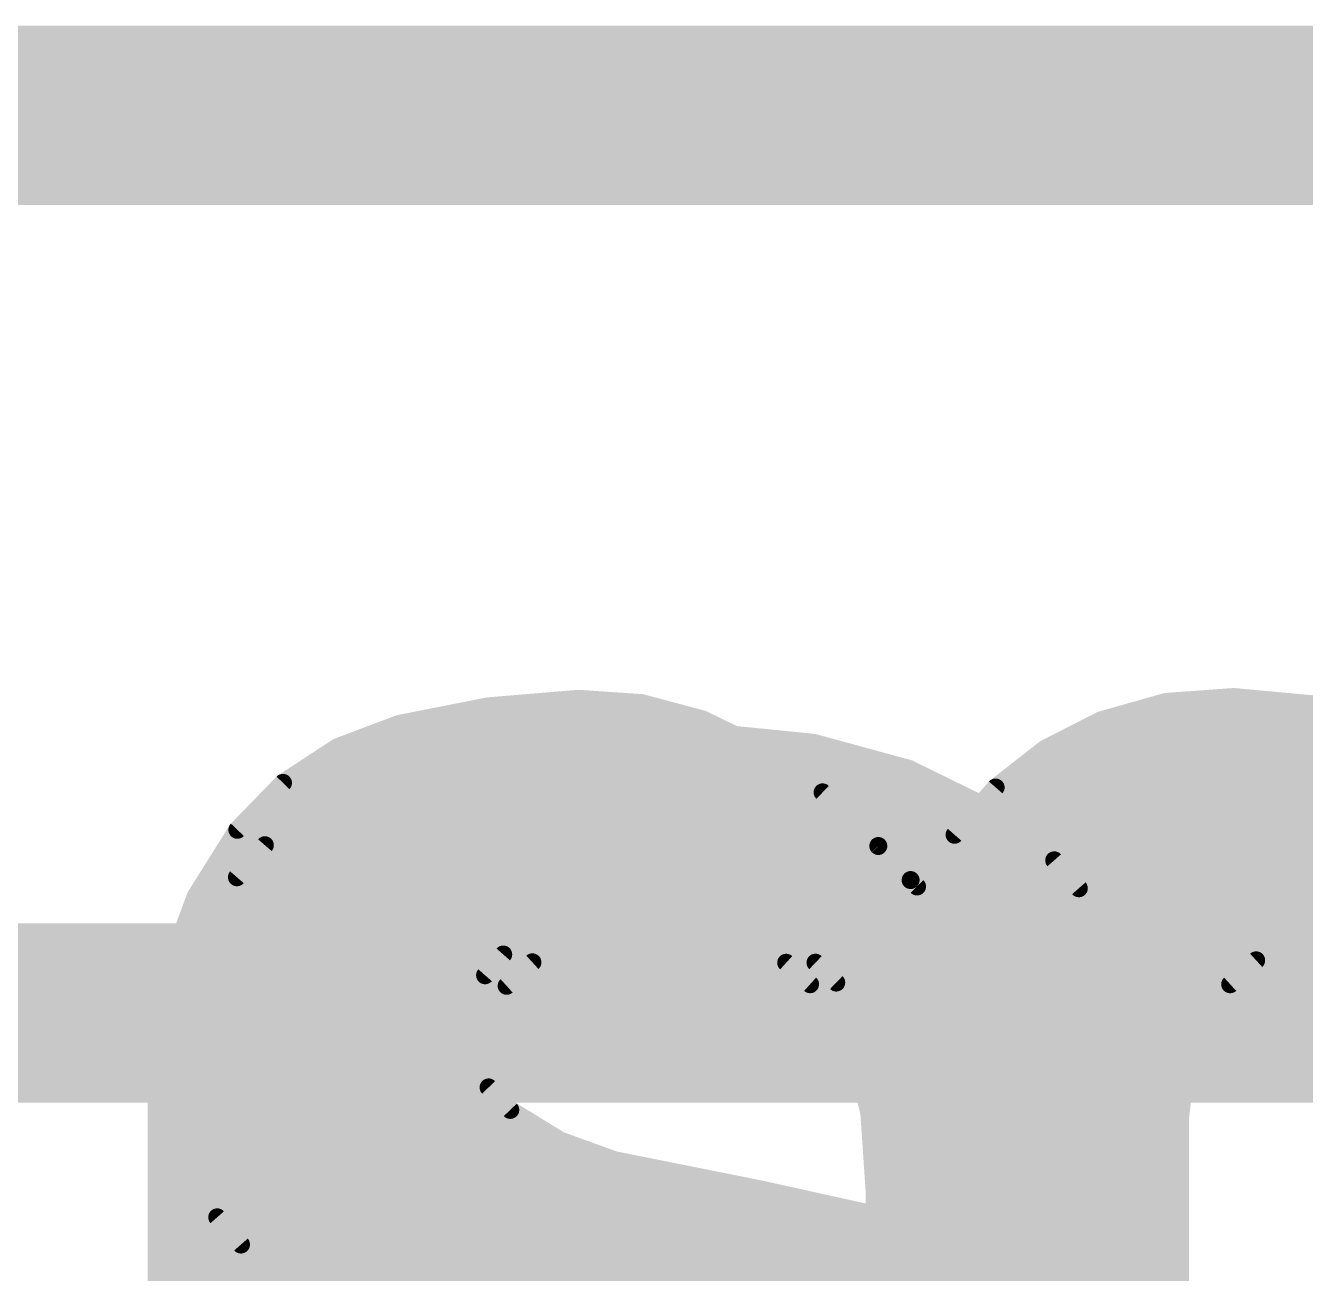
# Model space of a CAD drawing. Extents: x -19.1 to 53.5, y -15.6 to 59.8.
# Drawn here: x 16.718 to 18.529, y 21.221 to 22.987 of the extents above; entities that cross this region are included whole.
import ezdxf

# ---------------------------------------------------------------- set-up
doc = ezdxf.new("R2010")
doc.units = 0
for name, color, linetype in [('16', 132, 'CONTINUOUS'), ('21', 41, 'CONTINUOUS'), ('22', 40, 'CONTINUOUS')]:
    doc.layers.add(name, color=color, linetype=linetype)

msp = doc.modelspace()

# ---------------------------------------------------------------- linework, layer by layer
at = {"layer": '16', "const_width": 0.254}
for points in [[(2.54, 22.86), (20.32, 22.86)], [(6.35, 21.59), (22.86, 21.59)]]:
    msp.add_lwpolyline(points, dxfattribs=at)
at = {"layer": '21', "const_width": 0.0254}
for points in [[(17.3703, 21.9707), (17.2325, 21.9296)], [(17.5133, 21.9862), (17.3703, 21.9707)], [(17.3729, 21.971), (17.8376, 21.971)], [(17.6936, 21.9862), (17.5133, 21.9862)], [(17.8329, 21.9723), (17.6936, 21.9862)], [(17.968, 21.9354), (17.8329, 21.9723)], [(17.286, 21.9456), (17.9306, 21.9456)], [(18.0777, 21.8816), (17.968, 21.9354)], [(17.2325, 21.9296), (17.1044, 21.8643)], [(17.214, 21.9202), (17.999, 21.9202)], [(17.1642, 21.8948), (18.0508, 21.8948)], [(18.1737, 21.8059), (18.0777, 21.8816)], [(17.1044, 21.8643), (17.0569, 21.8274)], [(17.1144, 21.8694), (18.0932, 21.8694)], [(17.0783, 21.844), (18.1254, 21.844)], [(17.0569, 21.8274), (17.0174, 21.7819)], [(17.6327, 21.8415), (17.2136, 21.7322)], [(17.2491, 21.717), (17.6276, 21.8313)], [(17.6276, 21.8313), (18.0492, 21.6967)], [(18.0873, 21.7094), (17.6327, 21.8415)], [(17.0492, 21.8186), (17.5855, 21.8186)], [(17.5449, 21.8186), (17.7115, 21.8186)], [(17.6674, 21.8186), (18.1576, 21.8186)], [(17.0272, 21.7932), (17.5014, 21.7932)], [(17.4475, 21.7932), (17.7989, 21.7932)], [(17.7469, 21.7932), (18.1849, 21.7932)], [(18.2086, 21.7664), (18.1737, 21.8059)], [(17.0174, 21.7819), (16.9875, 21.7297)], [(17.0093, 21.7678), (17.4173, 21.7678)], [(17.3501, 21.7678), (17.8863, 21.7678)], [(17.8265, 21.7678), (18.2073, 21.7678)], [(18.2372, 21.7221), (18.2086, 21.7664)], [(16.9948, 21.7424), (17.3332, 21.7424)], [(17.2527, 21.7424), (17.9737, 21.7424)], [(17.9061, 21.7424), (18.2241, 21.7424)], [(16.9875, 21.7297), (16.9517, 21.6214)], [(16.9833, 21.717), (17.2491, 21.717)], [(17.2136, 21.7322), (17.2669, 21.4274)], [(17.2163, 21.717), (17.5052, 21.717)], [(17.2974, 21.4427), (17.2491, 21.717)], [(17.4716, 21.7106), (17.5184, 21.7195)], [(17.5184, 21.7195), (17.6047, 21.724)], [(17.6047, 21.724), (17.6911, 21.7195)], [(17.6911, 21.7195), (17.7427, 21.7092)], [(17.7036, 21.717), (18.0611, 21.717)], [(17.9856, 21.717), (18.2395, 21.717)], [(18.2728, 21.6433), (18.2372, 21.7221)], [(17.4269, 21.6941), (17.4716, 21.7106)], [(17.7427, 21.7092), (17.7916, 21.6895)], [(18.2931, 21.5798), (18.0873, 21.7094)], [(16.9749, 21.6916), (17.2536, 21.6916)], [(17.2207, 21.6916), (17.4231, 21.6916)], [(17.3942, 21.6728), (17.4269, 21.6941)], [(17.7864, 21.6916), (18.1156, 21.6916)], [(17.7916, 21.6895), (17.8359, 21.6611)], [(18.0492, 21.6967), (18.2448, 21.5519)], [(18.0561, 21.6916), (18.251, 21.6916)], [(16.9665, 21.6662), (17.258, 21.6662)], [(17.2251, 21.6662), (17.3884, 21.6662)], [(17.3685, 21.6433), (17.3942, 21.6728)], [(17.8279, 21.6662), (18.1559, 21.6662)], [(17.8359, 21.6611), (17.8653, 21.633)], [(18.0904, 21.6662), (18.2625, 21.6662)], [(17.3514, 21.6057), (17.3685, 21.6433)], [(18.2931, 21.5875), (18.2728, 21.6433)], [(16.9581, 21.6408), (17.2625, 21.6408)], [(17.2296, 21.6408), (17.3674, 21.6408)], [(17.8571, 21.6408), (18.1962, 21.6408)], [(17.8653, 21.633), (17.8885, 21.5995)], [(18.1247, 21.6408), (18.2737, 21.6408)], [(16.9517, 21.6214), (16.9388, 21.508)], [(16.951, 21.6154), (17.267, 21.6154)], [(17.234, 21.6154), (17.3558, 21.6154)], [(17.8774, 21.6154), (18.2366, 21.6154)], [(18.159, 21.6154), (18.2829, 21.6154)], [(16.9481, 21.59), (17.2715, 21.59)], [(17.2385, 21.59), (17.3494, 21.59)], [(17.3462, 21.5647), (17.3514, 21.6057)], [(17.8885, 21.5995), (17.9045, 21.5621)], [(17.8925, 21.59), (18.2769, 21.59)], [(18.1933, 21.59), (18.2922, 21.59)], [(18.2448, 21.5519), (18.2931, 21.5875)], [(18.3007, 21.5087), (18.2931, 21.5798)], [(16.9453, 21.5646), (17.2759, 21.5646)], [(17.2429, 21.5646), (17.3462, 21.5646)], [(17.3533, 21.524), (17.3462, 21.5647)], [(17.9034, 21.5646), (18.2947, 21.5646)], [(17.9045, 21.5621), (17.9105, 21.5357)], [(18.2276, 21.5646), (18.262, 21.5646)], [(16.9424, 21.5392), (17.2804, 21.5392)], [(17.2473, 21.5392), (17.3506, 21.5392)], [(17.9097, 21.5392), (18.2974, 21.5392)], [(17.9105, 21.5357), (17.9121, 21.5087)], [(17.3734, 21.4846), (17.3533, 21.524)], [(16.9388, 21.508), (16.9494, 21.3944)], [(16.9395, 21.5138), (17.2849, 21.5138)], [(17.2518, 21.5138), (17.3585, 21.5138)], [(17.9118, 21.5138), (18.3002, 21.5138)], [(17.9121, 21.5087), (18.3007, 21.5087)], [(16.9406, 21.4884), (17.2894, 21.4884)], [(17.2562, 21.4884), (17.3715, 21.4884)], [(17.4041, 21.4528), (17.3734, 21.4846)], [(16.943, 21.463), (17.2938, 21.463)], [(17.2607, 21.463), (17.3943, 21.463)], [(17.4741, 21.4097), (17.4041, 21.4528)], [(16.9454, 21.4376), (17.3062, 21.4376)], [(17.2651, 21.4376), (17.4288, 21.4376)], [(17.2669, 21.4274), (17.7063, 21.1658)], [(18.1229, 20.9626), (17.2974, 21.4427)], [(16.9477, 21.4122), (17.3498, 21.4122)], [(17.2924, 21.4122), (17.47, 21.4122)], [(17.5514, 21.3817), (17.4741, 21.4097)], [(16.9494, 21.3944), (16.9645, 21.3455)], [(16.9518, 21.3868), (17.3935, 21.3868)], [(17.3351, 21.3868), (17.5373, 21.3868)], [(17.7546, 21.3411), (17.5514, 21.3817)], [(16.9596, 21.3614), (17.4372, 21.3614)], [(17.3778, 21.3614), (17.653, 21.3614)], [(16.9645, 21.3455), (16.9895, 21.3008)], [(16.9698, 21.336), (17.4809, 21.336)], [(17.4204, 21.336), (17.7777, 21.336)], [(17.9269, 21.303), (17.7546, 21.3411)], [(16.984, 21.3106), (17.5245, 21.3106)], [(16.9895, 21.3008), (17.0231, 21.2623)], [(17.4631, 21.3106), (17.8924, 21.3106)], [(18.0924, 21.242), (17.9269, 21.303)], [(17.0031, 21.2852), (17.5682, 21.2852)], [(17.5057, 21.2852), (17.9751, 21.2852)], [(17.0231, 21.2623), (17.0907, 21.2085)], [(17.0262, 21.2598), (17.6119, 21.2598)], [(17.5484, 21.2598), (18.0441, 21.2598)], [(17.0582, 21.2344), (17.6556, 21.2344)], [(17.5911, 21.2344), (18.1066, 21.2344)], [(18.1681, 21.2015), (18.0924, 21.242)], [(17.0901, 21.209), (17.6992, 21.209)], [(17.6337, 21.209), (18.154, 21.209)]]:
    msp.add_lwpolyline(points, dxfattribs=at)
at = {"layer": '21', "const_width": 0.0127}
for points in [[(17.3696, 21.977, 1), (17.371, 21.9644)], [(17.3729, 21.9774, 1), (17.3729, 21.9646)], [(17.3721, 21.9646, 1), (17.3685, 21.9768)], [(17.5133, 21.9926, 1), (17.5133, 21.9798)], [(17.514, 21.9799, 1), (17.5126, 21.9925)], [(17.6942, 21.9925, 1), (17.693, 21.9799)], [(17.6936, 21.9798, 1), (17.6936, 21.9926)], [(17.8346, 21.9784, 1), (17.8312, 21.9661)], [(17.8323, 21.966, 1), (17.8336, 21.9786)], [(17.8376, 21.9646, 1), (17.8376, 21.9774)], [(17.286, 21.952, 1), (17.286, 21.9393)], [(17.9306, 21.9393, 1), (17.9306, 21.952)], [(17.9708, 21.9411, 1), (17.9652, 21.9297)], [(17.9663, 21.9293, 1), (17.9697, 21.9415)], [(17.214, 21.9266, 1), (17.214, 21.9139)], [(17.2307, 21.9357, 1), (17.2343, 21.9236)], [(17.2354, 21.924, 1), (17.2296, 21.9353)], [(17.999, 21.9139, 1), (17.999, 21.9266)], [(17.1642, 21.9012, 1), (17.1642, 21.8884)], [(18.0508, 21.8884, 1), (18.0508, 21.9012)], [(18.0817, 21.8866, 1), (18.0738, 21.8766)], [(18.0749, 21.8759, 1), (18.0805, 21.8873)], [(17.1015, 21.87, 1), (17.1073, 21.8586)], [(17.1083, 21.8593, 1), (17.1005, 21.8693)], [(17.1144, 21.8758, 1), (17.1144, 21.8631)], [(18.0932, 21.8631, 1), (18.0932, 21.8758)], [(17.0783, 21.8504, 1), (17.0783, 21.8377)], [(18.1254, 21.8377, 1), (18.1254, 21.8504)], [(17.053, 21.8324, 1), (17.0608, 21.8224)], [(17.0617, 21.8232, 1), (17.0521, 21.8315)], [(17.6295, 21.8373, 1), (17.6257, 21.8253)], [(17.6294, 21.8252, 1), (17.6258, 21.8374)], [(17.6345, 21.8476, 1), (17.6309, 21.8354)], [(17.6343, 21.8354, 1), (17.6311, 21.8476)], [(17.0492, 21.825, 1), (17.0492, 21.8122)], [(17.5449, 21.825, 1), (17.5449, 21.8122)], [(17.5855, 21.8122, 1), (17.5855, 21.825)], [(17.6674, 21.825, 1), (17.6674, 21.8122)], [(17.7115, 21.8122, 1), (17.7115, 21.825)], [(18.1576, 21.8122, 1), (18.1576, 21.825)], [(18.1785, 21.8101, 1), (18.1689, 21.8017)], [(17.0272, 21.7996, 1), (17.0272, 21.7869)], [(17.4475, 21.7996, 1), (17.4475, 21.7869)], [(17.5014, 21.7869, 1), (17.5014, 21.7996)], [(17.7469, 21.7996, 1), (17.7469, 21.7869)], [(17.7989, 21.7869, 1), (17.7989, 21.7996)], [(18.1698, 21.8009, 1), (18.1776, 21.8109)], [(18.1849, 21.7869, 1), (18.1849, 21.7996)], [(17.0126, 21.7861, 1), (17.0222, 21.7778)], [(17.0229, 21.7788, 1), (17.0119, 21.7851)], [(17.0093, 21.7742, 1), (17.0093, 21.7614)], [(17.3501, 21.7742, 1), (17.3501, 21.7614)], [(17.4173, 21.7614, 1), (17.4173, 21.7742)], [(17.8265, 21.7742, 1), (17.8265, 21.7614)], [(17.8863, 21.7614, 1), (17.8863, 21.7742)], [(18.2139, 21.7698, 1), (18.2032, 21.7629)], [(18.2038, 21.7622, 1), (18.2133, 21.7706)], [(18.2073, 21.7614, 1), (18.2073, 21.7742)], [(16.9948, 21.7488, 1), (16.9948, 21.736)], [(17.2527, 21.7488, 1), (17.2527, 21.736)], [(17.3332, 21.736, 1), (17.3332, 21.7488)], [(17.9061, 21.7488, 1), (17.9061, 21.736)], [(17.9737, 21.736, 1), (17.9737, 21.7488)], [(18.2241, 21.736, 1), (18.2241, 21.7488)], [(16.9833, 21.7234, 1), (16.9833, 21.7107)], [(16.982, 21.7329, 1), (16.993, 21.7265)], [(16.9935, 21.7277, 1), (16.9815, 21.7317)], [(17.2199, 21.7333, 1), (17.2073, 21.7311)], [(17.212, 21.7383, 1), (17.2152, 21.7261)], [(17.2163, 21.7234, 1), (17.2163, 21.7107)], [(17.2554, 21.7181, 1), (17.2428, 21.7159)], [(17.2473, 21.7231, 1), (17.2509, 21.7109)], [(17.2491, 21.7107, 1), (17.2491, 21.7234)], [(17.5052, 21.7107, 1), (17.5052, 21.7234)], [(17.5181, 21.7258, 1), (17.5187, 21.7132)], [(17.5196, 21.7133, 1), (17.5172, 21.7257)], [(17.6051, 21.7303, 1), (17.6044, 21.7176)], [(17.6051, 21.7176, 1), (17.6044, 21.7303)], [(17.6923, 21.7257, 1), (17.6899, 21.7133)], [(17.6908, 21.7132, 1), (17.6914, 21.7258)], [(17.7036, 21.7234, 1), (17.7036, 21.7107)], [(17.9856, 21.7234, 1), (17.9856, 21.7107)], [(18.0611, 21.7107, 1), (18.0611, 21.7234)], [(18.243, 21.7247, 1), (18.2314, 21.7195)], [(18.2319, 21.7187, 1), (18.2425, 21.7255)], [(18.2395, 21.7107, 1), (18.2395, 21.7234)], [(17.4704, 21.7169, 1), (17.4728, 21.7044)], [(17.4738, 21.7047, 1), (17.4694, 21.7166)], [(17.7451, 21.7151, 1), (17.7404, 21.7033)], [(17.7415, 21.703, 1), (17.744, 21.7154)], [(18.0907, 21.7148, 1), (18.0839, 21.704)], [(18.0855, 21.7033, 1), (18.0891, 21.7155)], [(16.9749, 21.698, 1), (16.9749, 21.6852)], [(17.2207, 21.698, 1), (17.2207, 21.6852)], [(17.2536, 21.6852, 1), (17.2536, 21.698)], [(17.4247, 21.7001, 1), (17.4291, 21.6881)], [(17.4231, 21.6852, 1), (17.4231, 21.698)], [(17.4304, 21.6888, 1), (17.4234, 21.6994)], [(17.7864, 21.698, 1), (17.7864, 21.6852)], [(17.795, 21.6949, 1), (17.7881, 21.6842)], [(17.7892, 21.6836, 1), (17.7939, 21.6954)], [(18.053, 21.7018, 1), (18.0454, 21.6916)], [(18.0473, 21.6907, 1), (18.0511, 21.7027)], [(18.0561, 21.698, 1), (18.0561, 21.6852)], [(18.1156, 21.6852, 1), (18.1156, 21.698)], [(18.251, 21.6852, 1), (18.251, 21.698)], [(16.9665, 21.6726, 1), (16.9665, 21.6598)], [(17.2251, 21.6726, 1), (17.2251, 21.6598)], [(17.258, 21.6598, 1), (17.258, 21.6726)], [(17.3907, 21.6781, 1), (17.3976, 21.6675)], [(17.3884, 21.6598, 1), (17.3884, 21.6726)], [(17.3989, 21.6686, 1), (17.3894, 21.6769)], [(17.8279, 21.6726, 1), (17.8279, 21.6598)], [(17.8403, 21.6657, 1), (17.8315, 21.6565)], [(18.0904, 21.6726, 1), (18.0904, 21.6598)], [(18.1559, 21.6598, 1), (18.1559, 21.6726)], [(18.2625, 21.6598, 1), (18.2625, 21.6726)], [(17.3743, 21.6407, 1), (17.3627, 21.6459)], [(17.8325, 21.6558, 1), (17.8393, 21.6664)], [(18.2788, 21.6455, 1), (18.2668, 21.6411)], [(16.9581, 21.6472, 1), (16.9581, 21.6345)], [(17.2296, 21.6472, 1), (17.2296, 21.6345)], [(17.2625, 21.6345, 1), (17.2625, 21.6472)], [(17.3637, 21.6475, 1), (17.3733, 21.6391)], [(17.3674, 21.6345, 1), (17.3674, 21.6472)], [(17.8571, 21.6472, 1), (17.8571, 21.6345)], [(17.8705, 21.6366, 1), (17.8601, 21.6293)], [(17.8609, 21.6284, 1), (17.8697, 21.6375)], [(18.1247, 21.6472, 1), (18.1247, 21.6345)], [(18.1962, 21.6345, 1), (18.1962, 21.6472)], [(18.267, 21.6407, 1), (18.2786, 21.6459)], [(18.2737, 21.6345, 1), (18.2737, 21.6472)], [(16.951, 21.6218, 1), (16.951, 21.609)], [(16.958, 21.6206, 1), (16.9454, 21.6221)], [(16.9457, 21.6234, 1), (16.9577, 21.6194)], [(17.234, 21.6218, 1), (17.234, 21.609)], [(17.267, 21.609, 1), (17.267, 21.6218)], [(17.3558, 21.609, 1), (17.3558, 21.6218)], [(17.8774, 21.6218, 1), (17.8774, 21.609)], [(18.159, 21.6218, 1), (18.159, 21.609)], [(18.2366, 21.609, 1), (18.2366, 21.6218)], [(18.2829, 21.609, 1), (18.2829, 21.6218)], [(16.9481, 21.5964, 1), (16.9481, 21.5836)], [(17.2385, 21.5964, 1), (17.2385, 21.5836)], [(17.2715, 21.5836, 1), (17.2715, 21.5964)], [(17.3577, 21.6049, 1), (17.3451, 21.6065)], [(17.3456, 21.6083, 1), (17.3572, 21.6031)], [(17.3494, 21.5836, 1), (17.3494, 21.5964)], [(17.8943, 21.602, 1), (17.8826, 21.597)], [(17.8832, 21.5959, 1), (17.8937, 21.6031)], [(17.8925, 21.5964, 1), (17.8925, 21.5836)], [(18.1933, 21.5964, 1), (18.1933, 21.5836)], [(18.2769, 21.5836, 1), (18.2769, 21.5964)], [(18.2922, 21.5836, 1), (18.2922, 21.5964)], [(18.2994, 21.5805, 1), (18.2868, 21.5791)], [(18.2871, 21.5853, 1), (18.2991, 21.5897)], [(18.2969, 21.5824, 1), (18.2893, 21.5926)], [(18.2897, 21.5744, 1), (18.2965, 21.5852)], [(16.9453, 21.571, 1), (16.9453, 21.5583)], [(17.2429, 21.571, 1), (17.2429, 21.5583)], [(17.2759, 21.5583, 1), (17.2759, 21.571)], [(17.3524, 21.5658, 1), (17.3399, 21.5636)], [(17.3399, 21.5655, 1), (17.3525, 21.5639)], [(17.3462, 21.5583, 1), (17.3462, 21.571)], [(17.9034, 21.571, 1), (17.9034, 21.5583)], [(17.9107, 21.5635, 1), (17.8983, 21.5607)], [(17.8987, 21.5596, 1), (17.9103, 21.5646)], [(18.2276, 21.571, 1), (18.2276, 21.5583)], [(18.262, 21.5583, 1), (18.262, 21.571)], [(18.2947, 21.5583, 1), (18.2947, 21.571)], [(16.9424, 21.5456, 1), (16.9424, 21.5328)], [(17.2473, 21.5456, 1), (17.2473, 21.5328)], [(17.2804, 21.5328, 1), (17.2804, 21.5456)], [(17.3506, 21.5328, 1), (17.3506, 21.5456)], [(17.9097, 21.5456, 1), (17.9097, 21.5328)], [(17.9168, 21.5361, 1), (17.9041, 21.5353)], [(18.241, 21.557, 1), (18.2486, 21.5468)], [(18.241, 21.5468, 1), (18.2486, 21.557)], [(18.2974, 21.5328, 1), (18.2974, 21.5456)], [(17.359, 21.5269, 1), (17.3476, 21.5211)], [(17.347, 21.5229, 1), (17.3596, 21.5251)], [(17.9043, 21.5343, 1), (17.9167, 21.5371)], [(16.9451, 21.5086, 1), (16.9325, 21.5074)], [(16.9325, 21.5087, 1), (16.9451, 21.5073)], [(16.9395, 21.5202, 1), (16.9395, 21.5074)], [(17.2518, 21.5202, 1), (17.2518, 21.5074)], [(17.2849, 21.5074, 1), (17.2849, 21.5202)], [(17.3585, 21.5074, 1), (17.3585, 21.5202)], [(17.9118, 21.5202, 1), (17.9118, 21.5074)], [(17.9121, 21.5151, 1), (17.9121, 21.5023)], [(17.9058, 21.5083, 1), (17.9184, 21.5091)], [(18.2944, 21.508, 1), (18.307, 21.5094)], [(18.3002, 21.5074, 1), (18.3002, 21.5202)], [(18.3007, 21.5023, 1), (18.3007, 21.5151)], [(16.9406, 21.4948, 1), (16.9406, 21.4821)], [(17.2562, 21.4948, 1), (17.2562, 21.4821)], [(17.2894, 21.4821, 1), (17.2894, 21.4948)], [(17.378, 21.489, 1), (17.3688, 21.4802)], [(17.3677, 21.4817, 1), (17.3791, 21.4875)], [(17.3715, 21.4821, 1), (17.3715, 21.4948)], [(16.943, 21.4694, 1), (16.943, 21.4566)], [(17.2607, 21.4694, 1), (17.2607, 21.4566)], [(17.2938, 21.4566, 1), (17.2938, 21.4694)], [(17.3943, 21.4566, 1), (17.3943, 21.4694)], [(17.4074, 21.4582, 1), (17.4008, 21.4474)], [(17.3995, 21.4484, 1), (17.4087, 21.4572)], [(16.9454, 21.444, 1), (16.9454, 21.4312)], [(17.2651, 21.444, 1), (17.2651, 21.4312)], [(17.2701, 21.4329, 1), (17.2637, 21.4219)], [(17.3006, 21.4482, 1), (17.2942, 21.4372)], [(17.2911, 21.4416, 1), (17.3037, 21.4438)], [(17.3062, 21.4312, 1), (17.3062, 21.444)], [(17.4288, 21.4312, 1), (17.4288, 21.444)], [(16.9477, 21.4186, 1), (16.9477, 21.4059)], [(17.2606, 21.4263, 1), (17.2732, 21.4285)], [(17.2924, 21.4186, 1), (17.2924, 21.4059)], [(17.3498, 21.4059, 1), (17.3498, 21.4186)], [(17.4762, 21.4156, 1), (17.4719, 21.4037)], [(17.47, 21.4059, 1), (17.47, 21.4186)], [(17.4708, 21.4043, 1), (17.4774, 21.4151)], [(16.9555, 21.3963, 1), (16.9433, 21.3925)], [(16.9431, 21.3938, 1), (16.9557, 21.395)], [(16.9518, 21.3932, 1), (16.9518, 21.3804)], [(17.3351, 21.3932, 1), (17.3351, 21.3804)], [(17.3935, 21.3804, 1), (17.3935, 21.3932)], [(17.5373, 21.3804, 1), (17.5373, 21.3932)], [(17.5526, 21.3879, 1), (17.5502, 21.3755)], [(17.5492, 21.3757, 1), (17.5536, 21.3877)], [(16.9596, 21.3678, 1), (16.9596, 21.355)], [(17.3778, 21.3678, 1), (17.3778, 21.355)], [(17.4372, 21.355, 1), (17.4372, 21.3678)], [(17.653, 21.355, 1), (17.653, 21.3678)], [(16.9701, 21.3486, 1), (16.959, 21.3424)], [(16.9585, 21.3436, 1), (16.9706, 21.3474)], [(16.9698, 21.3424, 1), (16.9698, 21.3297)], [(17.4204, 21.3424, 1), (17.4204, 21.3297)], [(17.4809, 21.3297, 1), (17.4809, 21.3424)], [(17.756, 21.3473, 1), (17.7532, 21.3349)], [(17.7534, 21.3349, 1), (17.7558, 21.3473)], [(17.7777, 21.3297, 1), (17.7777, 21.3424)], [(16.984, 21.317, 1), (16.984, 21.3042)], [(16.9942, 21.305, 1), (16.9847, 21.2967)], [(17.4631, 21.317, 1), (17.4631, 21.3042)], [(17.5245, 21.3042, 1), (17.5245, 21.317)], [(17.8924, 21.3042, 1), (17.8924, 21.317)], [(17.929, 21.3089, 1), (17.9247, 21.297)], [(17.9255, 21.2968, 1), (17.9282, 21.3092)], [(16.9839, 21.2978, 1), (16.995, 21.3039)], [(17.0031, 21.2916, 1), (17.0031, 21.2788)], [(17.5057, 21.2916, 1), (17.5057, 21.2788)], [(17.5682, 21.2788, 1), (17.5682, 21.2916)], [(17.9751, 21.2788, 1), (17.9751, 21.2916)], [(17.0271, 21.2673, 1), (17.0191, 21.2573)], [(17.0183, 21.2581, 1), (17.0279, 21.2665)], [(17.0262, 21.2662, 1), (17.0262, 21.2535)], [(17.5484, 21.2662, 1), (17.5484, 21.2535)], [(17.6119, 21.2535, 1), (17.6119, 21.2662)], [(18.0441, 21.2535, 1), (18.0441, 21.2662)], [(17.0582, 21.2408, 1), (17.0582, 21.228)], [(17.5911, 21.2408, 1), (17.5911, 21.228)], [(17.6556, 21.228, 1), (17.6556, 21.2408)], [(18.0954, 21.2476, 1), (18.0894, 21.2364)], [(18.0902, 21.236, 1), (18.0946, 21.248)], [(18.1066, 21.228, 1), (18.1066, 21.2408)], [(17.0901, 21.2154, 1), (17.0901, 21.2026)], [(17.6337, 21.2154, 1), (17.6337, 21.2026)], [(17.6992, 21.2026, 1), (17.6992, 21.2154)], [(18.154, 21.2026, 1), (18.154, 21.2154)]]:
    msp.add_lwpolyline(points, format="xyb", dxfattribs=at)
at = {"layer": '22', "const_width": 0.0254}
for points in [[(17.3726, 22.0238), (17.2466, 21.9989)], [(17.5006, 22.0345), (17.3726, 22.0238)], [(17.59, 22.0284), (17.5006, 22.0345)], [(17.6766, 22.0052), (17.59, 22.0284)], [(18.332, 22.0301), (18.2397, 22.004)], [(18.4277, 22.037), (18.332, 22.0301)], [(18.5649, 22.0243), (18.4277, 22.037)], [(17.3626, 22.0218), (17.6145, 22.0218)], [(17.7571, 21.9659), (17.6766, 22.0052)], [(18.3028, 22.0218), (18.5756, 22.0218)], [(17.2466, 21.9989), (17.16, 21.9662)], [(17.24, 21.9964), (17.6946, 21.9964)], [(18.2397, 22.004), (18.1607, 21.9637)], [(18.2248, 21.9964), (18.6796, 21.9964)], [(17.1726, 21.971), (17.7467, 21.971)], [(18.1751, 21.971), (18.7355, 21.971)], [(17.16, 21.9662), (17.0825, 21.9155)], [(17.846, 21.9021), (17.7571, 21.9659)], [(18.1607, 21.9637), (18.0908, 21.909)], [(17.1285, 21.9456), (17.7854, 21.9456)], [(18.1376, 21.9456), (18.7791, 21.9456)], [(17.0825, 21.9155), (17.018, 21.8491)], [(17.0897, 21.9202), (17.8208, 21.9202)], [(18.1051, 21.9202), (18.8107, 21.9202)], [(17.9248, 21.8262), (17.846, 21.9021)], [(18.0908, 21.909), (18.0327, 21.8421)], [(17.0624, 21.8948), (17.8536, 21.8948)], [(18.0785, 21.8948), (18.8416, 21.8948)], [(17.0377, 21.8694), (17.88, 21.8694)], [(18.0564, 21.8694), (18.8662, 21.8694)], [(17.018, 21.8491), (16.9592, 21.7552)], [(17.0148, 21.844), (17.9063, 21.844)], [(18.0343, 21.844), (18.8908, 21.844)], [(17.9705, 21.778), (17.9248, 21.8262)], [(18.0327, 21.8421), (17.9883, 21.7653)], [(16.9989, 21.8186), (17.932, 21.8186)], [(18.0191, 21.8186), (18.9154, 21.8186)], [(16.983, 21.7932), (17.9561, 21.7932)], [(18.0044, 21.7932), (18.9348, 21.7932)], [(17.9796, 21.7689), (17.9705, 21.778)], [(16.9592, 21.7552), (16.9205, 21.6513)], [(16.9671, 21.7678), (17.9812, 21.7678)], [(17.9836, 21.7662), (17.9796, 21.7689)], [(17.9883, 21.7653), (17.9836, 21.7662)], [(17.9897, 21.7678), (19.37, 21.7678)], [(16.9544, 21.7424), (19.37, 21.7424)], [(16.945, 21.717), (19.37, 21.717)], [(17.4785, 21.6857), (17.526, 21.6992)], [(17.526, 21.6992), (17.6188, 21.7062)], [(17.6188, 21.7062), (17.7114, 21.6967)], [(18.5027, 21.6891), (18.5506, 21.7035)], [(16.9355, 21.6916), (17.4994, 21.6916)], [(17.4354, 21.6616), (17.4785, 21.6857)], [(17.7114, 21.6967), (17.7549, 21.6834)], [(17.728, 21.6916), (18.511, 21.6916)], [(17.7549, 21.6834), (17.7945, 21.661)], [(18.4594, 21.6644), (18.5027, 21.6891)], [(16.9261, 21.6662), (17.4437, 21.6662)], [(17.3989, 21.6283), (17.4354, 21.6616)], [(17.7852, 21.6662), (18.4625, 21.6662)], [(18.4226, 21.6306), (18.4594, 21.6644)], [(16.9205, 21.6513), (16.9037, 21.5417)], [(17.7945, 21.661), (17.8283, 21.6306)], [(16.9189, 21.6408), (17.4126, 21.6408)], [(17.3711, 21.5875), (17.3989, 21.6283)], [(17.8169, 21.6408), (18.4337, 21.6408)], [(17.8283, 21.6306), (17.8684, 21.5757)], [(18.3839, 21.5734), (18.4226, 21.6306)], [(16.915, 21.6154), (17.3902, 21.6154)], [(17.8394, 21.6154), (18.4123, 21.6154)], [(16.9111, 21.59), (17.3728, 21.59)], [(17.8579, 21.59), (18.3951, 21.59)], [(17.3389, 21.5025), (17.3711, 21.5875)], [(17.8684, 21.5757), (17.8967, 21.514)], [(18.3597, 21.5087), (18.3839, 21.5734)], [(16.9072, 21.5646), (17.3624, 21.5646)], [(17.8735, 21.5646), (18.3806, 21.5646)], [(16.9037, 21.5417), (16.9037, 20.3835)], [(16.9037, 21.5392), (17.3528, 21.5392)], [(17.8851, 21.5392), (18.3711, 21.5392)], [(16.9037, 21.5138), (17.3431, 21.5138)], [(17.3279, 21.4122), (17.3389, 21.5025)], [(17.8967, 21.514), (17.9121, 21.4478)], [(17.8967, 21.5138), (18.3616, 21.5138)], [(18.3515, 21.4401), (18.3597, 21.5087)], [(16.9037, 21.4884), (17.3371, 21.4884)], [(17.9026, 21.4884), (18.3573, 21.4884)], [(16.9037, 21.463), (17.3341, 21.463)], [(17.9086, 21.463), (18.3542, 21.463)], [(17.9121, 21.4478), (17.9197, 21.336)], [(16.9037, 21.4376), (17.331, 21.4376)], [(17.9128, 21.4376), (18.3515, 21.4376)], [(18.3515, 20.3835), (18.3515, 21.4401)], [(16.9037, 21.4122), (17.3279, 21.4122)], [(17.3279, 20.3835), (17.3279, 21.4122)], [(17.9145, 21.4122), (18.3515, 21.4122)], [(16.9037, 21.3868), (17.3279, 21.3868)], [(17.9162, 21.3868), (18.3515, 21.3868)], [(16.9037, 21.3614), (17.3279, 21.3614)], [(17.918, 21.3614), (18.3515, 21.3614)], [(16.9037, 21.336), (17.3279, 21.336)], [(17.9197, 21.336), (17.9197, 20.3835)], [(17.9197, 21.336), (18.3515, 21.336)], [(16.9037, 21.3106), (17.3279, 21.3106)], [(17.9197, 21.3106), (18.3515, 21.3106)], [(16.9037, 21.2852), (17.3279, 21.2852)], [(17.9197, 21.2852), (18.3515, 21.2852)], [(16.9037, 21.2598), (17.3279, 21.2598)], [(17.9197, 21.2598), (18.3515, 21.2598)], [(16.9037, 21.2344), (17.3279, 21.2344)], [(17.9197, 21.2344), (18.3515, 21.2344)], [(16.9037, 21.209), (17.3279, 21.209)], [(17.9197, 21.209), (18.3515, 21.209)]]:
    msp.add_lwpolyline(points, dxfattribs=at)
at = {"layer": '22', "const_width": 0.0127}
for points in [[(17.3721, 22.0301, 1), (17.3731, 22.0175)], [(17.3738, 22.0176, 1), (17.3714, 22.03)], [(17.501, 22.0408, 1), (17.5002, 22.0282)], [(17.5011, 22.0282, 1), (17.5001, 22.0408)], [(17.5916, 22.0345, 1), (17.5884, 22.0222)], [(17.5896, 22.022, 1), (17.5904, 22.0347)], [(18.3316, 22.0364, 1), (18.3325, 22.0237)], [(18.3337, 22.0239, 1), (18.3303, 22.0362)], [(18.4283, 22.0433, 1), (18.4271, 22.0307)], [(18.4282, 22.0307, 1), (18.4272, 22.0433)], [(17.3626, 22.0282, 1), (17.3626, 22.0155)], [(17.6145, 22.0155, 1), (17.6145, 22.0282)], [(17.6794, 22.0109, 1), (17.6738, 21.9995)], [(18.3028, 22.0282, 1), (18.3028, 22.0155)], [(17.24, 22.0028, 1), (17.24, 21.9901)], [(17.2454, 22.0051, 1), (17.2478, 21.9927)], [(17.2488, 21.993, 1), (17.2444, 22.0048)], [(17.6749, 21.9991, 1), (17.6782, 22.0113)], [(17.6946, 21.9901, 1), (17.6946, 22.0028)], [(18.2248, 22.0028, 1), (18.2248, 21.9901)], [(18.238, 22.0101, 1), (18.2414, 21.9979)], [(18.2426, 21.9983, 1), (18.2368, 22.0097)], [(17.1726, 21.9774, 1), (17.1726, 21.9646)], [(17.7467, 21.9646, 1), (17.7467, 21.9774)], [(18.1751, 21.9774, 1), (18.1751, 21.9646)], [(17.1577, 21.9722, 1), (17.1622, 21.9603)], [(17.1634, 21.9609, 1), (17.1565, 21.9716)], [(17.7608, 21.9711, 1), (17.7534, 21.9607)], [(17.7543, 21.9602, 1), (17.7599, 21.9716)], [(18.1578, 21.9693, 1), (18.1636, 21.958)], [(18.1646, 21.9587, 1), (18.1568, 21.9687)], [(17.1285, 21.952, 1), (17.1285, 21.9393)], [(17.7854, 21.9393, 1), (17.7854, 21.952)], [(18.1376, 21.952, 1), (18.1376, 21.9393)], [(17.0871, 21.9111, 1), (17.078, 21.9199)], [(17.0897, 21.9266, 1), (17.0897, 21.9139)], [(17.8208, 21.9139, 1), (17.8208, 21.9266)], [(18.1051, 21.9266, 1), (18.1051, 21.9139)], [(17.079, 21.9208, 1), (17.086, 21.9102)], [(17.8504, 21.9067, 1), (17.8416, 21.8975)], [(17.8423, 21.8969, 1), (17.8497, 21.9073)], [(18.0869, 21.914, 1), (18.0948, 21.904)], [(18.0956, 21.9049, 1), (18.0861, 21.9132)], [(17.0624, 21.9012, 1), (17.0624, 21.8884)], [(17.8536, 21.8884, 1), (17.8536, 21.9012)], [(18.0785, 21.9012, 1), (18.0785, 21.8884)], [(17.0377, 21.8758, 1), (17.0377, 21.8631)], [(17.88, 21.8631, 1), (17.88, 21.8758)], [(18.0564, 21.8758, 1), (18.0564, 21.8631)], [(17.0148, 21.8504, 1), (17.0148, 21.8377)], [(17.0134, 21.8535, 1), (17.0226, 21.8447)], [(17.0234, 21.8457, 1), (17.0126, 21.8525)], [(17.9063, 21.8377, 1), (17.9063, 21.8504)], [(18.0343, 21.8504, 1), (18.0343, 21.8377)], [(17.9294, 21.8306, 1), (17.9202, 21.8218)], [(17.9204, 21.8216, 1), (17.9292, 21.8308)], [(18.0279, 21.8463, 1), (18.0375, 21.8379)], [(18.0382, 21.8389, 1), (18.0272, 21.8453)], [(16.9989, 21.825, 1), (16.9989, 21.8122)], [(17.932, 21.8122, 1), (17.932, 21.825)], [(18.0191, 21.825, 1), (18.0191, 21.8122)], [(16.983, 21.7996, 1), (16.983, 21.7869)], [(17.9561, 21.7869, 1), (17.9561, 21.7996)], [(18.0044, 21.7996, 1), (18.0044, 21.7869)], [(17.975, 21.7825, 1), (17.966, 21.7735)], [(17.9659, 21.7736, 1), (17.9751, 21.7824)], [(16.9538, 21.7585, 1), (16.9645, 21.7518)], [(16.9651, 21.7529, 1), (16.9532, 21.7574)], [(16.9671, 21.7742, 1), (16.9671, 21.7614)], [(17.9831, 21.7742, 1), (17.9761, 21.7636)], [(17.9751, 21.7644, 1), (17.9841, 21.7734)], [(17.9848, 21.7725, 1), (17.9824, 21.76)], [(17.98, 21.761, 1), (17.9871, 21.7715)], [(17.9812, 21.7614, 1), (17.9812, 21.7742)], [(17.9828, 21.7685, 1), (17.9938, 21.7621)], [(17.9897, 21.7742, 1), (17.9897, 21.7614)], [(17.9871, 21.7591, 1), (17.9895, 21.7715)], [(16.9544, 21.7488, 1), (16.9544, 21.736)], [(16.945, 21.7234, 1), (16.945, 21.7107)], [(17.5255, 21.7055, 1), (17.5265, 21.6929)], [(17.5277, 21.6931, 1), (17.5243, 21.7053)], [(17.6195, 21.7125, 1), (17.6182, 21.6998)], [(17.6193, 21.6998, 1), (17.6183, 21.7125)], [(16.9355, 21.698, 1), (16.9355, 21.6852)], [(17.4768, 21.6918, 1), (17.4803, 21.6795)], [(17.4816, 21.6801, 1), (17.4754, 21.6912)], [(17.4994, 21.6852, 1), (17.4994, 21.698)], [(17.7133, 21.7028, 1), (17.7095, 21.6906)], [(17.7108, 21.6904, 1), (17.712, 21.703)], [(17.728, 21.698, 1), (17.728, 21.6852)], [(17.758, 21.6889, 1), (17.7518, 21.6778)], [(17.753, 21.6773, 1), (17.7567, 21.6894)], [(18.5009, 21.6952, 1), (18.5046, 21.683)], [(18.5059, 21.6836, 1), (18.4996, 21.6946)], [(18.511, 21.6852, 1), (18.511, 21.698)], [(16.9261, 21.6726, 1), (16.9261, 21.6598)], [(17.4397, 21.6569, 1), (17.4311, 21.6663)], [(17.4437, 21.6598, 1), (17.4437, 21.6726)], [(17.7852, 21.6726, 1), (17.7852, 21.6598)], [(18.4562, 21.6699, 1), (18.4625, 21.6589)], [(18.4637, 21.6597, 1), (18.4551, 21.6691)], [(18.4625, 21.6598, 1), (18.4625, 21.6726)], [(16.9146, 21.6535, 1), (16.9265, 21.649)], [(16.9268, 21.6503, 1), (16.9143, 21.6522)], [(17.4323, 21.6671, 1), (17.4385, 21.656)], [(17.7987, 21.6657, 1), (17.7902, 21.6563)], [(17.7913, 21.6555, 1), (17.7976, 21.6665)], [(16.9189, 21.6472, 1), (16.9189, 21.6345)], [(17.3947, 21.633, 1), (17.4032, 21.6236)], [(17.4042, 21.6247, 1), (17.3937, 21.6319)], [(17.4126, 21.6345, 1), (17.4126, 21.6472)], [(17.8169, 21.6472, 1), (17.8169, 21.6345)], [(17.8334, 21.6343, 1), (17.8232, 21.6269)], [(17.8241, 21.6259, 1), (17.8325, 21.6353)], [(18.4183, 21.6353, 1), (18.4269, 21.6259)], [(18.4279, 21.627, 1), (18.4173, 21.6342)], [(18.4337, 21.6345, 1), (18.4337, 21.6472)], [(16.915, 21.6218, 1), (16.915, 21.609)], [(17.3902, 21.609, 1), (17.3902, 21.6218)], [(17.8394, 21.6218, 1), (17.8394, 21.609)], [(18.4123, 21.609, 1), (18.4123, 21.6218)], [(16.9111, 21.5964, 1), (16.9111, 21.5836)], [(17.3728, 21.5836, 1), (17.3728, 21.5964)], [(17.8579, 21.5964, 1), (17.8579, 21.5836)], [(18.3951, 21.5836, 1), (18.3951, 21.5964)], [(17.3659, 21.5911, 1), (17.3763, 21.5839)], [(17.377, 21.5852, 1), (17.3652, 21.5898)], [(17.8741, 21.5784, 1), (17.8626, 21.5731)], [(17.8632, 21.572, 1), (17.8735, 21.5795)], [(18.3786, 21.577, 1), (18.3891, 21.5698)], [(18.3898, 21.5712, 1), (18.3779, 21.5756)], [(16.9072, 21.571, 1), (16.9072, 21.5583)], [(17.3624, 21.5583, 1), (17.3624, 21.571)], [(17.8735, 21.571, 1), (17.8735, 21.5583)], [(18.3806, 21.5583, 1), (18.3806, 21.571)], [(16.9101, 21.5417, 1), (16.8973, 21.5417)], [(16.9037, 21.5456, 1), (16.9037, 21.5328)], [(16.8974, 21.5427, 1), (16.91, 21.5407)], [(17.3528, 21.5328, 1), (17.3528, 21.5456)], [(17.8851, 21.5456, 1), (17.8851, 21.5328)], [(18.3711, 21.5328, 1), (18.3711, 21.5456)], [(16.9037, 21.5202, 1), (16.9037, 21.5074)], [(17.3452, 21.5017, 1), (17.3325, 21.5032)], [(17.3329, 21.5047, 1), (17.3448, 21.5002)], [(17.3431, 21.5074, 1), (17.3431, 21.5202)], [(17.8967, 21.5202, 1), (17.8967, 21.5074)], [(17.9029, 21.5154, 1), (17.8905, 21.5125)], [(17.8909, 21.5113, 1), (17.9024, 21.5166)], [(18.366, 21.5079, 1), (18.3534, 21.5094)], [(18.3538, 21.5109, 1), (18.3657, 21.5065)], [(18.3616, 21.5074, 1), (18.3616, 21.5202)], [(16.9037, 21.4948, 1), (16.9037, 21.4821)], [(17.3371, 21.4821, 1), (17.3371, 21.4948)], [(17.9026, 21.4948, 1), (17.9026, 21.4821)], [(18.3573, 21.4821, 1), (18.3573, 21.4948)], [(16.9037, 21.4694, 1), (16.9037, 21.4566)], [(17.3341, 21.4566, 1), (17.3341, 21.4694)], [(17.9086, 21.4694, 1), (17.9086, 21.4566)], [(18.3542, 21.4566, 1), (18.3542, 21.4694)], [(17.9184, 21.4482, 1), (17.9058, 21.4474)], [(16.9037, 21.444, 1), (16.9037, 21.4312)], [(17.331, 21.4312, 1), (17.331, 21.444)], [(17.9059, 21.4464, 1), (17.9183, 21.4492)], [(17.9128, 21.444, 1), (17.9128, 21.4312)], [(18.3579, 21.4401, 1), (18.3452, 21.4401)], [(18.3452, 21.4409, 1), (18.3578, 21.4393)], [(18.3515, 21.4312, 1), (18.3515, 21.444)], [(16.9037, 21.4186, 1), (16.9037, 21.4059)], [(17.3343, 21.4122, 1), (17.3215, 21.4122)], [(17.3279, 21.4059, 1), (17.3279, 21.4186)], [(17.9145, 21.4186, 1), (17.9145, 21.4059)], [(18.3515, 21.4059, 1), (18.3515, 21.4186)], [(17.3216, 21.413, 1), (17.3342, 21.4114)], [(16.9037, 21.3932, 1), (16.9037, 21.3804)], [(17.3279, 21.3804, 1), (17.3279, 21.3932)], [(17.9162, 21.3932, 1), (17.9162, 21.3804)], [(18.3515, 21.3804, 1), (18.3515, 21.3932)], [(16.9037, 21.3678, 1), (16.9037, 21.355)], [(17.3279, 21.355, 1), (17.3279, 21.3678)], [(17.918, 21.3678, 1), (17.918, 21.355)], [(18.3515, 21.355, 1), (18.3515, 21.3678)], [(16.9037, 21.3424, 1), (16.9037, 21.3297)], [(17.3279, 21.3297, 1), (17.3279, 21.3424)], [(17.9197, 21.3424, 1), (17.9197, 21.3297)], [(17.9261, 21.336, 1), (17.9134, 21.336)], [(18.3515, 21.3297, 1), (18.3515, 21.3424)], [(17.9134, 21.3356, 1), (17.926, 21.3364)], [(16.9037, 21.317, 1), (16.9037, 21.3042)], [(17.3279, 21.3042, 1), (17.3279, 21.317)], [(17.9197, 21.317, 1), (17.9197, 21.3042)], [(18.3515, 21.3042, 1), (18.3515, 21.317)], [(16.9037, 21.2916, 1), (16.9037, 21.2788)], [(17.3279, 21.2788, 1), (17.3279, 21.2916)], [(17.9197, 21.2916, 1), (17.9197, 21.2788)], [(18.3515, 21.2788, 1), (18.3515, 21.2916)], [(16.9037, 21.2662, 1), (16.9037, 21.2535)], [(17.3279, 21.2535, 1), (17.3279, 21.2662)], [(17.9197, 21.2662, 1), (17.9197, 21.2535)], [(18.3515, 21.2535, 1), (18.3515, 21.2662)], [(16.9037, 21.2408, 1), (16.9037, 21.228)], [(17.3279, 21.228, 1), (17.3279, 21.2408)], [(17.9197, 21.2408, 1), (17.9197, 21.228)], [(18.3515, 21.228, 1), (18.3515, 21.2408)], [(16.9037, 21.2154, 1), (16.9037, 21.2026)], [(17.3279, 21.2026, 1), (17.3279, 21.2154)], [(17.9197, 21.2154, 1), (17.9197, 21.2026)], [(18.3515, 21.2026, 1), (18.3515, 21.2154)]]:
    msp.add_lwpolyline(points, format="xyb", dxfattribs=at)

doc.saveas('drawing.dxf')
